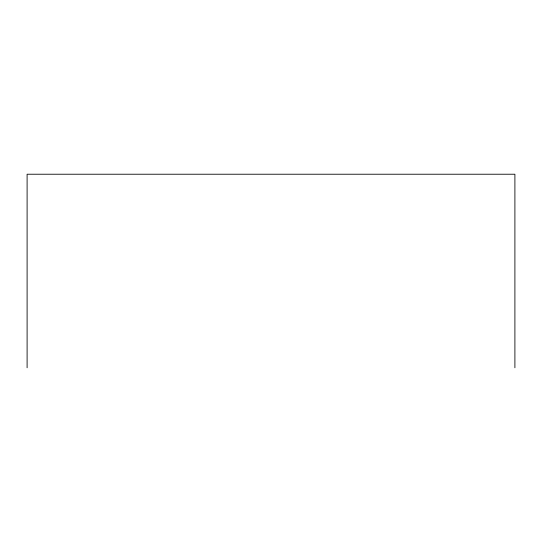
<?xml version="1.0" encoding="UTF-8"?>
<svg xmlns="http://www.w3.org/2000/svg" width="542" height="542" viewBox="0 0 542 542"><rect width="100%" height="100%" fill="white"/><g stroke="black" fill="none" stroke-linecap="round" stroke-linejoin="round"><path stroke-width="0.81" d="M514.9 367.774L514.9 174.226L27.1 174.226L27.1 367.774"/></g></svg>
